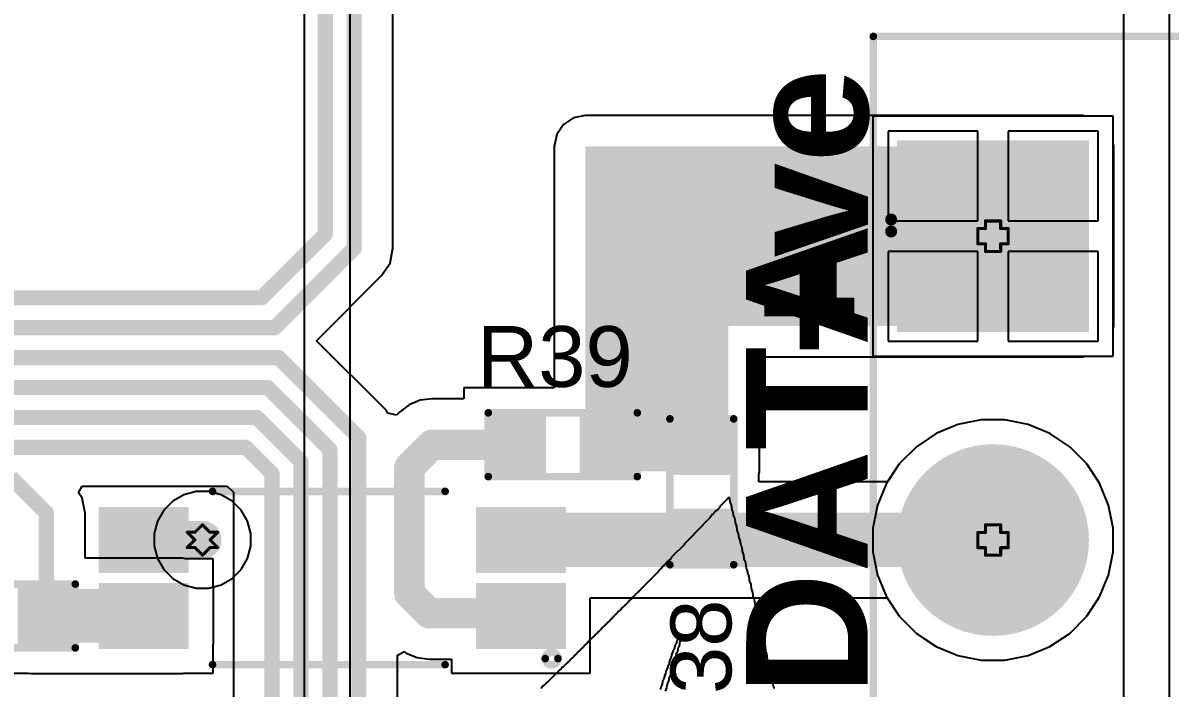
# Model space of a CAD drawing. Header units: inches. Extents: x -3 to 5437, y -3 to 5435.
# Drawn here: x 173.81 to 192.97, y 61.27 to 72.39 of the extents above; entities that cross this region are included whole.
import ezdxf

# ---------------------------------------------------------------- set-up
doc = ezdxf.new("R2010")
doc.units = ezdxf.units.IN
for name, color, linetype in [('Bottom Layer', 5, 'Continuous'), ('Bottom Overlay', 54, 'Continuous'), ('Bottom Solder', 6, 'Continuous'), ('Drill Drawing', 1, 'Continuous'), ('GND', 16, 'Continuous'), ('Multi-Layer', 9, 'Continuous'), ('Pad Holes', 156, 'Continuous'), ('PWR', 76, 'Continuous'), ('Top Layer', 1, 'Continuous'), ('Top Overlay', 2, 'Continuous'), ('Top Paste', 8, 'Continuous'), ('Top Solder', 216, 'Continuous'), ('Via Holes', 16, 'Continuous')]:
    doc.layers.add(name, color=color, linetype=linetype)
doc.styles.add('Arial', font='', dxfattribs={"height": 0.2})
doc.styles.add('Arial_Bold', font='', dxfattribs={"height": 0.2})
doc.styles.get('Arial').set_extended_font_data('Arial')
doc.styles.get('Arial_Bold').set_extended_font_data('Arial', bold=True)

# ---------------------------------------------------------------- blocks, each defined once
blk = doc.blocks.new('R___0603_234')
at = {"layer": 'Top Layer'}
for points in [[(-0.381, 0.4445), (-0.381, -0.4445), (-1.143, -0.4445), (-1.143, 0.4445)], [(1.143, 0.4445), (1.143, -0.4445), (0.381, -0.4445), (0.381, 0.4445)]]:
    blk.add_hatch(color=1, dxfattribs=at).paths.add_polyline_path(points)
at = {"layer": 'Top Paste'}
for points in [[(-0.381, 0.4445), (-0.381, -0.4445), (-1.143, -0.4445), (-1.143, 0.4445)], [(1.143, 0.4445), (1.143, -0.4445), (0.381, -0.4445), (0.381, 0.4445)]]:
    blk.add_hatch(color=8, dxfattribs=at).paths.add_polyline_path(points)
at = {"layer": 'Top Solder'}
for points in [[(-0.2794, 0.5461), (-0.2794, -0.5461), (-1.2446, -0.5461), (-1.2446, 0.5461)], [(1.2446, 0.5461), (1.2446, -0.5461), (0.2794, -0.5461), (0.2794, 0.5461)]]:
    blk.add_hatch(color=216, dxfattribs=at).paths.add_polyline_path(points)
at = {"layer": 'Top Overlay'}
for points in [[(-1.2192, 0.5334, 0.127, 0.127, 0), (-1.2192, -0.5334, 0.127, 0.127, 0)], [(-1.2192, 0.5334, 0.127, 0.127, 0), (1.2192, 0.5334, 0.127, 0.127, 0)], [(1.2192, 0.5334, 0.127, 0.127, 0), (1.2192, -0.5334, 0.127, 0.127, 0)], [(-1.2192, -0.5334, 0.127, 0.127, 0), (1.2192, -0.5334, 0.127, 0.127, 0)]]:
    blk.add_lwpolyline(points, format="xyseb", dxfattribs=at)
for points in [[(-1.25095, 0.5334, 0.0635, 0.0635, 1), (-1.18745, 0.5334, 0.0635, 0.0635, 1)], [(-1.25095, 0.5334, 0.0635, 0.0635, 1), (-1.18745, 0.5334, 0.0635, 0.0635, 1)], [(1.18745, 0.5334, 0.0635, 0.0635, 1), (1.25095, 0.5334, 0.0635, 0.0635, 1)], [(1.18745, 0.5334, 0.0635, 0.0635, 1), (1.25095, 0.5334, 0.0635, 0.0635, 1)], [(-1.25095, -0.5334, 0.0635, 0.0635, 1), (-1.18745, -0.5334, 0.0635, 0.0635, 1)], [(-1.25095, -0.5334, 0.0635, 0.0635, 1), (-1.18745, -0.5334, 0.0635, 0.0635, 1)], [(1.18745, -0.5334, 0.0635, 0.0635, 1), (1.25095, -0.5334, 0.0635, 0.0635, 1)], [(1.18745, -0.5334, 0.0635, 0.0635, 1), (1.25095, -0.5334, 0.0635, 0.0635, 1)]]:
    blk.add_lwpolyline(points, format="xyseb", close=True, dxfattribs=at)
blk = doc.blocks.new('PS2801C_1_F3_A_237')
at = {"layer": 'Top Layer'}
for points in [[(-3.8, 1.085), (-2.5, 1.085), (-2.5, 0.185), (-3.8, 0.185)], [(2.5, 1.085), (3.8, 1.085), (3.8, 0.185), (2.5, 0.185)], [(-3.8, -0.185), (-2.5, -0.185), (-2.5, -1.085), (-3.8, -1.085)], [(2.5, -0.185), (3.8, -0.185), (3.8, -1.085), (2.5, -1.085)]]:
    blk.add_hatch(color=1, dxfattribs=at).paths.add_polyline_path(points)
at = {"layer": 'Top Paste'}
for points in [[(-3.8, 1.085), (-2.5, 1.085), (-2.5, 0.185), (-3.8, 0.185)], [(2.5, 1.085), (3.8, 1.085), (3.8, 0.185), (2.5, 0.185)], [(-3.8, -0.185), (-2.5, -0.185), (-2.5, -1.085), (-3.8, -1.085)], [(2.5, -0.185), (3.8, -0.185), (3.8, -1.085), (2.5, -1.085)]]:
    blk.add_hatch(color=8, dxfattribs=at).paths.add_polyline_path(points)
at = {"layer": 'Top Solder'}
for points in [[(-3.902, 1.187), (-2.398, 1.187), (-2.398, 0.083), (-3.902, 0.083)], [(2.398, 1.187), (3.902, 1.187), (3.902, 0.083), (2.398, 0.083)], [(-3.902, -0.083), (-2.398, -0.083), (-2.398, -1.187), (-3.902, -1.187)], [(2.398, -0.083), (3.902, -0.083), (3.902, -1.187), (2.398, -1.187)]]:
    blk.add_hatch(color=216, dxfattribs=at).paths.add_polyline_path(points)
at = {"layer": 'Top Overlay'}
for points in [[(-3.556, 1.346, 0.127, 0.127, 1), (-3.77, 1.346, 0.127, 0.127, 1)], [(-3.802, 1.346, 0.0635, 0.0635, 1), (-3.738, 1.346, 0.0635, 0.0635, 1)], [(-3.588, 1.346, 0.0635, 0.0635, 1), (-3.525, 1.346, 0.0635, 0.0635, 1)], [(-1.917, 1.448, 0.0635, 0.0635, 1), (-1.853, 1.448, 0.0635, 0.0635, 1)], [(1.969, 1.448, 0.0635, 0.0635, 1), (2.033, 1.448, 0.0635, 0.0635, 1)], [(-1.917, -1.448, 0.0635, 0.0635, 1), (-1.853, -1.448, 0.0635, 0.0635, 1)], [(1.969, -1.448, 0.0635, 0.0635, 1), (2.033, -1.448, 0.0635, 0.0635, 1)]]:
    blk.add_lwpolyline(points, format="xyseb", close=True, dxfattribs=at)
for points in [[(2.001, 1.448, 0.127, 0.127, 0), (-1.885, 1.448, 0.127, 0.127, 0)], [(2.001, -1.448, 0.127, 0.127, 0), (-1.885, -1.448, 0.127, 0.127, 0)]]:
    blk.add_lwpolyline(points, format="xyseb", dxfattribs=at)
blk = doc.blocks.new('TBP01R1_508_03BE_334')
at = {"layer": 'Bottom Layer'}
blk.add_hatch(color=5, dxfattribs=at).paths.add_polyline_path([(-4.04, 1.5), (-1.04, 1.5), (-1.04, -1.5), (-4.04, -1.5)])
h = blk.add_hatch(color=5, dxfattribs=at)
edge = h.paths.add_edge_path()
edge.add_arc((2.54, 0), 1.5, 0, 360)
at = {"layer": 'Bottom Solder'}
blk.add_hatch(color=6, dxfattribs=at).paths.add_polyline_path([(-4.142, 1.602), (-0.938, 1.602), (-0.938, -1.602), (-4.142, -1.602)])
h = blk.add_hatch(color=6, dxfattribs=at)
edge = h.paths.add_edge_path()
edge.add_arc((2.54, 0), 1.602, 0, 360)
at = {"layer": 'GND'}
blk.add_hatch(color=16, dxfattribs=at).paths.add_polyline_path([(-4.04, 1.5), (-1.04, 1.5), (-1.04, -1.5), (-4.04, -1.5)])
h = blk.add_hatch(color=16, dxfattribs=at)
edge = h.paths.add_edge_path()
edge.add_arc((2.54, 0), 1.5, 0, 360)
at = {"layer": 'Multi-Layer'}
blk.add_hatch(color=9, dxfattribs=at).paths.add_polyline_path([(-4.04, 1.5), (-1.04, 1.5), (-1.04, -1.5), (-4.04, -1.5)])
h = blk.add_hatch(color=9, dxfattribs=at)
edge = h.paths.add_edge_path()
edge.add_arc((2.54, 0), 1.5, 0, 360)
at = {"layer": 'Pad Holes'}
h = blk.add_hatch(color=7, dxfattribs=at)
edge = h.paths.add_edge_path()
edge.add_arc((-2.54, 0), 0.85, 0, 360)
h = blk.add_hatch(color=7, dxfattribs=at)
edge = h.paths.add_edge_path()
edge.add_arc((2.54, 0), 0.85, 0, 360)
at = {"layer": 'PWR'}
blk.add_hatch(color=76, dxfattribs=at).paths.add_polyline_path([(-4.04, 1.5), (-1.04, 1.5), (-1.04, -1.5), (-4.04, -1.5)])
h = blk.add_hatch(color=76, dxfattribs=at)
edge = h.paths.add_edge_path()
edge.add_arc((2.54, 0), 1.5, 0, 360)
at = {"layer": 'Top Layer'}
blk.add_hatch(color=1, dxfattribs=at).paths.add_polyline_path([(-4.04, 1.5), (-1.04, 1.5), (-1.04, -1.5), (-4.04, -1.5)])
h = blk.add_hatch(color=1, dxfattribs=at)
edge = h.paths.add_edge_path()
edge.add_arc((2.54, 0), 1.5, 0, 360)
at = {"layer": 'Top Solder'}
blk.add_hatch(color=216, dxfattribs=at).paths.add_polyline_path([(-4.142, 1.602), (-0.938, 1.602), (-0.938, -1.602), (-4.142, -1.602)])
h = blk.add_hatch(color=216, dxfattribs=at)
edge = h.paths.add_edge_path()
edge.add_arc((2.54, 0), 1.602, 0, 360)
at = {"layer": 'Top Overlay'}
for points in [[(-5.88, -2, 0.127, 0.127, 0), (-5.88, 10, 0.127, 0.127, 0)], [(10.96, -2, 0.127, 0.127, 0), (-5.88, -2, 0.127, 0.127, 0)]]:
    blk.add_lwpolyline(points, format="xyseb", dxfattribs=at)
for points in [[(-2.618, -1.702, 0.2, 0.2, 1), (-2.818, -1.702, 0.2, 0.2, 1)], [(-2.868, -1.702, 0.1, 0.1, 1), (-2.768, -1.702, 0.1, 0.1, 1)], [(-2.668, -1.702, 0.1, 0.1, 1), (-2.568, -1.702, 0.1, 0.1, 1)], [(-5.912, -2, 0.0635, 0.0635, 1), (-5.848, -2, 0.0635, 0.0635, 1)], [(-5.912, -2, 0.0635, 0.0635, 1), (-5.848, -2, 0.0635, 0.0635, 1)]]:
    blk.add_lwpolyline(points, format="xyseb", close=True, dxfattribs=at)
blk = doc.blocks.new('RES_0603_437')
at = {"layer": 'Top Layer'}
for points in [[(-0.381, 0.4445), (-0.381, -0.4445), (-1.143, -0.4445), (-1.143, 0.4445)], [(1.143, 0.4445), (1.143, -0.4445), (0.381, -0.4445), (0.381, 0.4445)]]:
    blk.add_hatch(color=1, dxfattribs=at).paths.add_polyline_path(points)
at = {"layer": 'Top Paste'}
for points in [[(-0.381, 0.4445), (-0.381, -0.4445), (-1.143, -0.4445), (-1.143, 0.4445)], [(1.143, 0.4445), (1.143, -0.4445), (0.381, -0.4445), (0.381, 0.4445)]]:
    blk.add_hatch(color=8, dxfattribs=at).paths.add_polyline_path(points)
at = {"layer": 'Top Solder'}
for points in [[(-0.2794, 0.5461), (-0.2794, -0.5461), (-1.2446, -0.5461), (-1.2446, 0.5461)], [(1.2446, 0.5461), (1.2446, -0.5461), (0.2794, -0.5461), (0.2794, 0.5461)]]:
    blk.add_hatch(color=216, dxfattribs=at).paths.add_polyline_path(points)
at = {"layer": 'Top Overlay'}
for points in [[(-1.2446, 0.5334, 0.127, 0.127, 0), (1.2446, 0.5334, 0.127, 0.127, 0)], [(-1.2446, -0.5334, 0.127, 0.127, 0), (-1.2446, 0.5334, 0.127, 0.127, 0)], [(1.2446, -0.5334, 0.127, 0.127, 0), (1.2446, 0.5334, 0.127, 0.127, 0)], [(-1.2446, -0.5334, 0.127, 0.127, 0), (1.2446, -0.5334, 0.127, 0.127, 0)]]:
    blk.add_lwpolyline(points, format="xyseb", dxfattribs=at)
for points in [[(-1.27635, 0.5334, 0.0635, 0.0635, 1), (-1.21285, 0.5334, 0.0635, 0.0635, 1)], [(-1.27635, 0.5334, 0.0635, 0.0635, 1), (-1.21285, 0.5334, 0.0635, 0.0635, 1)], [(1.21285, 0.5334, 0.0635, 0.0635, 1), (1.27635, 0.5334, 0.0635, 0.0635, 1)], [(1.21285, 0.5334, 0.0635, 0.0635, 1), (1.27635, 0.5334, 0.0635, 0.0635, 1)], [(-1.27635, -0.5334, 0.0635, 0.0635, 1), (-1.21285, -0.5334, 0.0635, 0.0635, 1)], [(-1.27635, -0.5334, 0.0635, 0.0635, 1), (-1.21285, -0.5334, 0.0635, 0.0635, 1)], [(1.21285, -0.5334, 0.0635, 0.0635, 1), (1.27635, -0.5334, 0.0635, 0.0635, 1)], [(1.21285, -0.5334, 0.0635, 0.0635, 1), (1.27635, -0.5334, 0.0635, 0.0635, 1)]]:
    blk.add_lwpolyline(points, format="xyseb", close=True, dxfattribs=at)
blk = doc.blocks.new('RES_0603_444')
at = {"layer": 'Top Layer'}
for points in [[(-0.381, 0.4445), (-0.381, -0.4445), (-1.143, -0.4445), (-1.143, 0.4445)], [(1.143, 0.4445), (1.143, -0.4445), (0.381, -0.4445), (0.381, 0.4445)]]:
    blk.add_hatch(color=1, dxfattribs=at).paths.add_polyline_path(points)
at = {"layer": 'Top Paste'}
for points in [[(-0.381, 0.4445), (-0.381, -0.4445), (-1.143, -0.4445), (-1.143, 0.4445)], [(1.143, 0.4445), (1.143, -0.4445), (0.381, -0.4445), (0.381, 0.4445)]]:
    blk.add_hatch(color=8, dxfattribs=at).paths.add_polyline_path(points)
at = {"layer": 'Top Solder'}
for points in [[(-0.2794, 0.5461), (-0.2794, -0.5461), (-1.2446, -0.5461), (-1.2446, 0.5461)], [(1.2446, 0.5461), (1.2446, -0.5461), (0.2794, -0.5461), (0.2794, 0.5461)]]:
    blk.add_hatch(color=216, dxfattribs=at).paths.add_polyline_path(points)
at = {"layer": 'Top Overlay'}
for points in [[(1.2446, 0.5334, 0.127, 0.127, 0), (-1.2446, 0.5334, 0.127, 0.127, 0)], [(-1.2446, 0.5334, 0.127, 0.127, 0), (-1.2446, -0.5334, 0.127, 0.127, 0)], [(1.2446, 0.5334, 0.127, 0.127, 0), (1.2446, -0.5334, 0.127, 0.127, 0)], [(1.2446, -0.5334, 0.127, 0.127, 0), (-1.2446, -0.5334, 0.127, 0.127, 0)]]:
    blk.add_lwpolyline(points, format="xyseb", dxfattribs=at)
for points in [[(-1.27635, 0.5334, 0.0635, 0.0635, 1), (-1.21285, 0.5334, 0.0635, 0.0635, 1)], [(-1.27635, 0.5334, 0.0635, 0.0635, 1), (-1.21285, 0.5334, 0.0635, 0.0635, 1)], [(1.21285, 0.5334, 0.0635, 0.0635, 1), (1.27635, 0.5334, 0.0635, 0.0635, 1)], [(1.21285, 0.5334, 0.0635, 0.0635, 1), (1.27635, 0.5334, 0.0635, 0.0635, 1)], [(-1.27635, -0.5334, 0.0635, 0.0635, 1), (-1.21285, -0.5334, 0.0635, 0.0635, 1)], [(-1.27635, -0.5334, 0.0635, 0.0635, 1), (-1.21285, -0.5334, 0.0635, 0.0635, 1)], [(1.21285, -0.5334, 0.0635, 0.0635, 1), (1.27635, -0.5334, 0.0635, 0.0635, 1)], [(1.21285, -0.5334, 0.0635, 0.0635, 1), (1.27635, -0.5334, 0.0635, 0.0635, 1)]]:
    blk.add_lwpolyline(points, format="xyseb", close=True, dxfattribs=at)

msp = doc.modelspace()

# ---------------------------------------------------------------- hatches: boundary and pattern name
at = {"layer": 'Bottom Layer'}
h = msp.add_hatch(color=5, dxfattribs=at)
edge = h.paths.add_edge_path()
edge.add_arc((176.811, 63.75), 0.3, 0, 360)
at = {"layer": 'Bottom Solder'}
h = msp.add_hatch(color=6, dxfattribs=at)
edge = h.paths.add_edge_path()
edge.add_arc((176.811, 63.75), 0.15, 0, 360)
at = {"layer": 'GND'}
h = msp.add_hatch(color=16, dxfattribs=at)
edge = h.paths.add_edge_path()
edge.add_arc((176.811, 63.75), 0.3, 0, 360)
at = {"layer": 'PWR'}
h = msp.add_hatch(color=76, dxfattribs=at)
edge = h.paths.add_edge_path()
edge.add_arc((176.811, 63.75), 0.3, 0, 360)
at = {"layer": 'Top Layer'}
for points in [[(183.206, 64.894), (185.596, 64.894), (185.596, 70.327), (183.206, 70.327)], [(183.206, 67.327), (191.517, 67.327), (191.517, 70.327), (183.206, 70.327)], [(181.505, 63.298), (190.017, 63.298), (190.017, 64.204), (181.505, 64.204)], [(173.95, 62.033), (176.48, 62.033), (176.48, 62.928), (173.95, 62.928)]]:
    msp.add_hatch(color=1, dxfattribs=at).paths.add_polyline_path(points)
h = msp.add_hatch(color=1, dxfattribs=at)
edge = h.paths.add_edge_path()
edge.add_arc((176.811, 63.75), 0.3, 0, 360)
at = {"layer": 'Top Solder'}
h = msp.add_hatch(color=216, dxfattribs=at)
edge = h.paths.add_edge_path()
edge.add_arc((176.811, 63.75), 0.15, 0, 360)
at = {"layer": 'Via Holes'}
h = msp.add_hatch(color=7, dxfattribs=at)
edge = h.paths.add_edge_path()
edge.add_arc((176.811, 63.75), 0.15, 0, 360)

# ---------------------------------------------------------------- linework, layer by layer
at = {"layer": 'Bottom Layer'}
for p, q in [((192.964, 22.022), (192.964, 82.956)), ((192.195, 82.54), (192.195, 22.34)), ((192.025, 70.835), (188.009, 70.835)), ((188.009, 70.835), (188.009, 66.819)), ((192.025, 66.819), (192.025, 70.835)), ((188.009, 66.819), (192.025, 66.819)), ((189.819, 65.755), (189.431, 65.678)), ((190.215, 65.755), (189.819, 65.755)), ((190.603, 65.678), (190.215, 65.755)), ((189.431, 65.678), (189.066, 65.527)), ((190.968, 65.527), (190.603, 65.678)), ((189.066, 65.527), (188.737, 65.307)), ((191.297, 65.307), (190.968, 65.527)), ((188.737, 65.307), (188.457, 65.027)), ((191.577, 65.027), (191.297, 65.307)), ((188.457, 65.027), (188.237, 64.698)), ((191.796, 64.698), (191.577, 65.027)), ((188.237, 64.698), (188.086, 64.333)), ((191.948, 64.333), (191.796, 64.698)), ((188.086, 64.333), (188.009, 63.945)), ((192.025, 63.945), (191.948, 64.333)), ((188.009, 63.945), (188.009, 63.549)), ((192.025, 63.549), (192.025, 63.945)), ((188.009, 63.549), (188.086, 63.161)), ((191.948, 63.161), (192.025, 63.549)), ((188.086, 63.161), (188.237, 62.796)), ((191.796, 62.796), (191.948, 63.161)), ((188.237, 62.796), (188.457, 62.467)), ((191.577, 62.467), (191.796, 62.796)), ((188.457, 62.467), (188.737, 62.187)), ((191.297, 62.187), (191.577, 62.467)), ((188.737, 62.187), (189.066, 61.968)), ((190.968, 61.968), (191.297, 62.187)), ((189.066, 61.968), (189.431, 61.816)), ((190.603, 61.816), (190.968, 61.968)), ((189.431, 61.816), (189.819, 61.739)), ((189.819, 61.739), (190.215, 61.739)), ((190.215, 61.739), (190.603, 61.816))]:
    msp.add_line(p, q, dxfattribs=at)
at = {"layer": 'Bottom Overlay'}
for p, q in [((185.578, 64.429), (185.455, 64.306)), ((185.584, 64.442), (185.578, 64.429)), ((185.6, 64.457), (185.584, 64.442)), ((185.615, 64.454), (185.6, 64.457)), ((185.621, 64.442), (185.615, 64.454)), ((185.628, 64.38), (185.621, 64.442)), ((185.383, 64.228), (185.337, 64.182)), ((185.396, 64.235), (185.383, 64.228)), ((185.402, 64.247), (185.396, 64.235)), ((185.424, 64.262), (185.402, 64.247)), ((185.43, 64.275), (185.424, 64.262)), ((185.448, 64.293), (185.43, 64.275)), ((185.455, 64.306), (185.448, 64.293)), ((185.646, 64.337), (185.628, 64.38)), ((185.652, 64.299), (185.646, 64.337)), ((185.658, 64.256), (185.652, 64.299)), ((185.665, 64.232), (185.658, 64.256)), ((185.677, 64.219), (185.665, 64.232)), ((185.683, 64.164), (185.677, 64.219)), ((185.17, 64.003), (185.164, 63.991)), ((185.294, 64.126), (185.17, 64.003)), ((185.312, 64.157), (185.294, 64.126)), ((185.322, 64.167), (185.312, 64.157)), ((185.334, 64.173), (185.322, 64.167)), ((185.337, 64.182), (185.334, 64.173)), ((185.696, 64.12), (185.683, 64.164)), ((185.708, 64.108), (185.696, 64.12)), ((185.714, 64.04), (185.708, 64.108)), ((185.72, 64.015), (185.714, 64.04)), ((185.739, 63.984), (185.72, 64.015)), ((185.01, 63.83), (184.861, 63.682)), ((185.016, 63.842), (185.01, 63.83)), ((185.096, 63.923), (185.016, 63.842)), ((185.099, 63.926), (185.096, 63.923)), ((185.164, 63.991), (185.099, 63.926)), ((185.745, 63.91), (185.739, 63.984)), ((185.767, 63.858), (185.745, 63.91)), ((185.776, 63.787), (185.767, 63.858)), ((184.855, 63.669), (184.657, 63.472)), ((184.861, 63.682), (184.855, 63.669)), ((185.794, 63.743), (185.776, 63.787)), ((185.801, 63.706), (185.794, 63.743)), ((185.807, 63.663), (185.801, 63.706)), ((185.813, 63.638), (185.807, 63.663)), ((185.825, 63.626), (185.813, 63.638)), ((185.831, 63.558), (185.825, 63.626)), ((184.627, 63.428), (184.605, 63.413)), ((184.633, 63.441), (184.627, 63.428)), ((184.651, 63.459), (184.633, 63.441)), ((184.657, 63.472), (184.651, 63.459)), ((185.856, 63.502), (185.831, 63.558)), ((185.862, 63.428), (185.856, 63.502)), ((185.887, 63.373), (185.862, 63.428)), ((184.454, 63.255), (184.423, 63.224)), ((184.46, 63.268), (184.454, 63.255)), ((184.478, 63.28), (184.46, 63.268)), ((184.484, 63.292), (184.478, 63.28)), ((184.494, 63.302), (184.484, 63.292)), ((184.506, 63.308), (184.494, 63.302)), ((184.518, 63.326), (184.506, 63.308)), ((184.54, 63.342), (184.518, 63.326)), ((184.546, 63.354), (184.54, 63.342)), ((184.555, 63.363), (184.546, 63.354)), ((184.568, 63.37), (184.555, 63.363)), ((184.58, 63.388), (184.568, 63.37)), ((184.593, 63.394), (184.58, 63.388)), ((184.605, 63.413), (184.593, 63.394)), ((185.893, 63.317), (185.887, 63.373)), ((185.899, 63.274), (185.893, 63.317)), ((185.912, 63.261), (185.899, 63.274)), ((185.918, 63.224), (185.912, 63.261)), ((184.416, 63.212), (184.126, 62.922)), ((184.423, 63.224), (184.416, 63.212)), ((185.924, 63.181), (185.918, 63.224)), ((185.943, 63.138), (185.924, 63.181)), ((185.949, 63.076), (185.943, 63.138)), ((185.955, 63.051), (185.949, 63.076)), ((185.974, 63.008), (185.955, 63.051)), ((184.064, 62.86), (184.058, 62.847)), ((184.074, 62.863), (184.064, 62.86)), ((184.089, 62.878), (184.074, 62.863)), ((184.095, 62.891), (184.089, 62.878)), ((184.104, 62.894), (184.095, 62.891)), ((184.12, 62.909), (184.104, 62.894)), ((184.126, 62.922), (184.12, 62.909)), ((185.98, 62.934), (185.974, 63.008)), ((186.004, 62.878), (185.98, 62.934)), ((186.011, 62.81), (186.004, 62.878)), ((183.87, 62.659), (183.86, 62.656)), ((183.91, 62.699), (183.87, 62.659)), ((183.916, 62.711), (183.91, 62.699)), ((183.925, 62.715), (183.916, 62.711)), ((183.941, 62.73), (183.925, 62.715)), ((183.947, 62.742), (183.941, 62.73)), ((183.956, 62.745), (183.947, 62.742)), ((183.972, 62.761), (183.956, 62.745)), ((183.978, 62.773), (183.972, 62.761)), ((183.987, 62.776), (183.978, 62.773)), ((184.002, 62.792), (183.987, 62.776)), ((184.009, 62.804), (184.002, 62.792)), ((184.018, 62.807), (184.009, 62.804)), ((184.058, 62.847), (184.018, 62.807)), ((186.023, 62.767), (186.011, 62.81)), ((186.035, 62.755), (186.023, 62.767)), ((186.042, 62.674), (186.035, 62.755)), ((186.048, 62.65), (186.042, 62.674)), ((183.681, 62.477), (183.675, 62.464)), ((183.69, 62.48), (183.681, 62.477)), ((183.706, 62.495), (183.69, 62.48)), ((183.712, 62.508), (183.706, 62.495)), ((183.721, 62.511), (183.712, 62.508)), ((183.761, 62.551), (183.721, 62.511)), ((183.768, 62.563), (183.761, 62.551)), ((183.777, 62.566), (183.768, 62.563)), ((183.792, 62.582), (183.777, 62.566)), ((183.799, 62.594), (183.792, 62.582)), ((183.808, 62.597), (183.799, 62.594)), ((183.823, 62.613), (183.808, 62.597)), ((183.829, 62.625), (183.823, 62.613)), ((183.839, 62.628), (183.829, 62.625)), ((183.854, 62.644), (183.839, 62.628)), ((183.86, 62.656), (183.854, 62.644)), ((186.06, 62.637), (186.048, 62.65)), ((186.066, 62.625), (186.06, 62.637)), ((186.072, 62.545), (186.066, 62.625)), ((186.088, 62.505), (186.072, 62.545)), ((186.097, 62.471), (186.088, 62.505)), ((186.103, 62.409), (186.097, 62.471)), ((183.496, 62.285), (183.48, 62.27)), ((183.502, 62.298), (183.496, 62.285)), ((183.511, 62.301), (183.502, 62.298)), ((183.527, 62.316), (183.511, 62.301)), ((183.533, 62.328), (183.527, 62.316)), ((183.542, 62.331), (183.533, 62.328)), ((183.558, 62.347), (183.542, 62.331)), ((183.564, 62.359), (183.558, 62.347)), ((183.573, 62.362), (183.564, 62.359)), ((183.613, 62.403), (183.573, 62.362)), ((183.619, 62.415), (183.613, 62.403)), ((183.629, 62.418), (183.619, 62.415)), ((183.644, 62.433), (183.629, 62.418)), ((183.65, 62.446), (183.644, 62.433)), ((183.66, 62.449), (183.65, 62.446)), ((183.675, 62.464), (183.66, 62.449)), ((186.11, 62.384), (186.103, 62.409)), ((186.122, 62.372), (186.11, 62.384)), ((186.128, 62.304), (186.122, 62.372)), ((186.134, 62.279), (186.128, 62.304)), ((186.153, 62.236), (186.134, 62.279)), ((183.317, 62.106), (183.276, 62.066)), ((183.323, 62.118), (183.317, 62.106)), ((183.332, 62.121), (183.323, 62.118)), ((183.347, 62.137), (183.332, 62.121)), ((183.354, 62.149), (183.347, 62.137)), ((183.363, 62.152), (183.354, 62.149)), ((183.378, 62.168), (183.363, 62.152)), ((183.385, 62.18), (183.378, 62.168)), ((183.394, 62.183), (183.385, 62.18)), ((183.409, 62.199), (183.394, 62.183)), ((183.415, 62.211), (183.409, 62.199)), ((183.425, 62.214), (183.415, 62.211)), ((183.465, 62.254), (183.425, 62.214)), ((183.471, 62.267), (183.465, 62.254)), ((183.48, 62.27), (183.471, 62.267)), ((184.738, 62.075), (184.756, 62.087)), ((184.756, 62.087), (184.762, 62.112)), ((184.762, 62.112), (184.772, 62.146)), ((184.772, 62.146), (184.79, 62.152)), ((184.79, 62.152), (184.806, 62.137)), ((184.806, 62.137), (184.812, 62.094)), ((184.812, 62.094), (184.806, 62.075)), ((186.159, 62.168), (186.153, 62.236)), ((186.165, 62.143), (186.159, 62.168)), ((186.184, 62.1), (186.165, 62.143)), ((186.19, 62.026), (186.184, 62.1)), ((183.113, 61.902), (183.097, 61.887)), ((183.119, 61.914), (183.113, 61.902)), ((183.128, 61.917), (183.119, 61.914)), ((183.168, 61.958), (183.128, 61.917)), ((183.174, 61.97), (183.168, 61.958)), ((183.184, 61.973), (183.174, 61.97)), ((183.199, 61.989), (183.184, 61.973)), ((183.205, 62.001), (183.199, 61.989)), ((183.215, 62.004), (183.205, 62.001)), ((183.23, 62.019), (183.215, 62.004)), ((183.236, 62.032), (183.23, 62.019)), ((183.246, 62.035), (183.236, 62.032)), ((183.261, 62.05), (183.246, 62.035)), ((183.267, 62.063), (183.261, 62.05)), ((183.276, 62.066), (183.267, 62.063)), ((184.676, 61.884), (184.682, 61.914)), ((184.682, 61.914), (184.695, 61.927)), ((184.695, 61.927), (184.713, 62.001)), ((184.713, 62.001), (184.732, 62.019)), ((184.732, 62.019), (184.738, 62.075)), ((184.75, 61.927), (184.744, 61.877)), ((184.756, 61.951), (184.75, 61.927)), ((184.775, 61.97), (184.756, 61.951)), ((184.781, 62.026), (184.775, 61.97)), ((184.787, 62.05), (184.781, 62.026)), ((184.8, 62.063), (184.787, 62.05)), ((184.806, 62.075), (184.8, 62.063)), ((186.208, 61.982), (186.19, 62.026)), ((186.215, 61.97), (186.208, 61.982)), ((186.221, 61.89), (186.215, 61.97)), ((182.909, 61.704), (182.903, 61.692)), ((182.918, 61.707), (182.909, 61.704)), ((182.934, 61.723), (182.918, 61.707)), ((182.94, 61.735), (182.934, 61.723)), ((182.949, 61.738), (182.94, 61.735)), ((182.964, 61.754), (182.949, 61.738)), ((182.971, 61.766), (182.964, 61.754)), ((182.98, 61.769), (182.971, 61.766)), ((183.02, 61.809), (182.98, 61.769)), ((183.026, 61.822), (183.02, 61.809)), ((183.035, 61.825), (183.026, 61.822)), ((183.051, 61.84), (183.035, 61.825)), ((183.057, 61.853), (183.051, 61.84)), ((183.066, 61.856), (183.057, 61.853)), ((183.082, 61.871), (183.066, 61.856)), ((183.088, 61.884), (183.082, 61.871)), ((183.097, 61.887), (183.088, 61.884)), ((184.614, 61.686), (184.62, 61.735)), ((184.62, 61.735), (184.645, 61.791)), ((184.645, 61.791), (184.651, 61.828)), ((184.651, 61.828), (184.676, 61.884)), ((184.688, 61.717), (184.682, 61.686)), ((184.701, 61.766), (184.688, 61.717)), ((184.713, 61.778), (184.701, 61.766)), ((184.719, 61.822), (184.713, 61.778)), ((184.732, 61.865), (184.719, 61.822)), ((184.744, 61.877), (184.732, 61.865)), ((186.239, 61.846), (186.221, 61.89)), ((186.245, 61.809), (186.239, 61.846)), ((186.252, 61.748), (186.245, 61.809)), ((186.27, 61.704), (186.252, 61.748)), ((186.276, 61.636), (186.27, 61.704)), ((182.782, 61.578), (182.56, 61.355)), ((182.804, 61.593), (182.782, 61.578)), ((182.819, 61.615), (182.804, 61.593)), ((182.832, 61.621), (182.819, 61.615)), ((182.872, 61.661), (182.832, 61.621)), ((182.878, 61.673), (182.872, 61.661)), ((182.887, 61.677), (182.878, 61.673)), ((182.903, 61.692), (182.887, 61.677)), ((184.534, 61.482), (184.552, 61.513)), ((184.552, 61.513), (184.559, 61.556)), ((184.559, 61.556), (184.583, 61.612)), ((184.583, 61.612), (184.589, 61.649)), ((184.589, 61.649), (184.614, 61.686)), ((184.633, 61.537), (184.627, 61.494)), ((184.651, 61.581), (184.633, 61.537)), ((184.657, 61.63), (184.651, 61.581)), ((184.682, 61.686), (184.657, 61.63)), ((186.283, 61.612), (186.276, 61.636)), ((186.301, 61.568), (186.283, 61.612)), ((186.307, 61.507), (186.301, 61.568)), ((182.516, 61.318), (182.504, 61.312)), ((182.547, 61.349), (182.516, 61.318)), ((182.56, 61.355), (182.547, 61.349)), ((184.484, 61.309), (184.497, 61.34)), ((184.497, 61.34), (184.503, 61.389)), ((184.503, 61.389), (184.528, 61.445)), ((184.528, 61.445), (184.534, 61.482)), ((184.571, 61.34), (184.565, 61.278)), ((184.583, 61.371), (184.571, 61.34)), ((184.593, 61.38), (184.583, 61.371)), ((184.602, 61.439), (184.593, 61.38)), ((184.627, 61.494), (184.602, 61.439)), ((186.313, 61.463), (186.307, 61.507)), ((186.329, 61.436), (186.313, 61.463)), ((186.338, 61.358), (186.329, 61.436)), ((186.344, 61.315), (186.338, 61.358)), ((182.47, 61.278), (182.464, 61.266)), ((182.479, 61.287), (182.47, 61.278)), ((182.492, 61.293), (182.479, 61.287)), ((182.504, 61.312), (182.492, 61.293)), ((184.466, 61.247), (184.472, 61.297)), ((184.472, 61.297), (184.484, 61.309)), ((184.565, 61.278), (184.54, 61.222)), ((186.357, 61.303), (186.344, 61.315)), ((186.363, 61.266), (186.357, 61.303))]:
    msp.add_line(p, q, dxfattribs=at)
at = {"layer": 'Drill Drawing'}
for points in [[(189.89, 68.954, 0.0508, 0.0508, 0), (189.89, 69.081, 0.0508, 0.0508, 0)], [(189.89, 69.081, 0.0508, 0.0508, 0), (190.144, 69.081, 0.0508, 0.0508, 0)], [(190.144, 68.954, 0.0508, 0.0508, 0), (190.144, 69.081, 0.0508, 0.0508, 0)], [(189.763, 68.7, 0.0508, 0.0508, 0), (189.763, 68.954, 0.0508, 0.0508, 0)], [(189.763, 68.954, 0.0508, 0.0508, 0), (189.89, 68.954, 0.0508, 0.0508, 0)], [(190.144, 68.954, 0.0508, 0.0508, 0), (190.271, 68.954, 0.0508, 0.0508, 0)], [(190.271, 68.7, 0.0508, 0.0508, 0), (190.271, 68.954, 0.0508, 0.0508, 0)], [(189.763, 68.7, 0.0508, 0.0508, 0), (189.89, 68.7, 0.0508, 0.0508, 0)], [(189.89, 68.573, 0.0508, 0.0508, 0), (189.89, 68.7, 0.0508, 0.0508, 0)], [(189.89, 68.573, 0.0508, 0.0508, 0), (190.144, 68.573, 0.0508, 0.0508, 0)], [(190.144, 68.7, 0.0508, 0.0508, 0), (190.271, 68.7, 0.0508, 0.0508, 0)], [(190.144, 68.573, 0.0508, 0.0508, 0), (190.144, 68.7, 0.0508, 0.0508, 0)], [(176.684, 63.877, 0.0508, 0.0508, 0), (176.811, 64.004, 0.0508, 0.0508, 0)], [(176.811, 64.004, 0.0508, 0.0508, 0), (176.938, 63.877, 0.0508, 0.0508, 0)], [(189.89, 63.874, 0.0508, 0.0508, 0), (189.89, 64.001, 0.0508, 0.0508, 0)], [(189.89, 64.001, 0.0508, 0.0508, 0), (190.144, 64.001, 0.0508, 0.0508, 0)], [(190.144, 63.874, 0.0508, 0.0508, 0), (190.144, 64.001, 0.0508, 0.0508, 0)], [(176.557, 63.877, 0.0508, 0.0508, 0), (176.684, 63.75, 0.0508, 0.0508, 0)], [(176.557, 63.877, 0.0508, 0.0508, 0), (176.684, 63.877, 0.0508, 0.0508, 0)], [(176.938, 63.877, 0.0508, 0.0508, 0), (177.065, 63.877, 0.0508, 0.0508, 0)], [(176.938, 63.75, 0.0508, 0.0508, 0), (177.065, 63.877, 0.0508, 0.0508, 0)], [(189.763, 63.62, 0.0508, 0.0508, 0), (189.763, 63.874, 0.0508, 0.0508, 0)], [(189.763, 63.874, 0.0508, 0.0508, 0), (189.89, 63.874, 0.0508, 0.0508, 0)], [(190.144, 63.874, 0.0508, 0.0508, 0), (190.271, 63.874, 0.0508, 0.0508, 0)], [(190.271, 63.62, 0.0508, 0.0508, 0), (190.271, 63.874, 0.0508, 0.0508, 0)], [(176.557, 63.623, 0.0508, 0.0508, 0), (176.684, 63.75, 0.0508, 0.0508, 0)], [(176.557, 63.623, 0.0508, 0.0508, 0), (176.684, 63.623, 0.0508, 0.0508, 0)], [(176.684, 63.623, 0.0508, 0.0508, 0), (176.811, 63.496, 0.0508, 0.0508, 0)], [(176.811, 63.496, 0.0508, 0.0508, 0), (176.938, 63.623, 0.0508, 0.0508, 0)], [(176.938, 63.75, 0.0508, 0.0508, 0), (177.065, 63.623, 0.0508, 0.0508, 0)], [(176.938, 63.623, 0.0508, 0.0508, 0), (177.065, 63.623, 0.0508, 0.0508, 0)], [(189.763, 63.62, 0.0508, 0.0508, 0), (189.89, 63.62, 0.0508, 0.0508, 0)], [(189.89, 63.493, 0.0508, 0.0508, 0), (189.89, 63.62, 0.0508, 0.0508, 0)], [(190.144, 63.62, 0.0508, 0.0508, 0), (190.271, 63.62, 0.0508, 0.0508, 0)], [(190.144, 63.493, 0.0508, 0.0508, 0), (190.144, 63.62, 0.0508, 0.0508, 0)], [(189.89, 63.493, 0.0508, 0.0508, 0), (190.144, 63.493, 0.0508, 0.0508, 0)]]:
    msp.add_lwpolyline(points, format="xyseb", dxfattribs=at)
for points in [[(189.877, 69.081, 0.0254, 0.0254, 1), (189.903, 69.081, 0.0254, 0.0254, 1)], [(189.877, 69.081, 0.0254, 0.0254, 1), (189.903, 69.081, 0.0254, 0.0254, 1)], [(190.131, 69.081, 0.0254, 0.0254, 1), (190.157, 69.081, 0.0254, 0.0254, 1)], [(190.131, 69.081, 0.0254, 0.0254, 1), (190.157, 69.081, 0.0254, 0.0254, 1)], [(189.75, 68.954, 0.0254, 0.0254, 1), (189.776, 68.954, 0.0254, 0.0254, 1)], [(189.75, 68.954, 0.0254, 0.0254, 1), (189.776, 68.954, 0.0254, 0.0254, 1)], [(189.877, 68.954, 0.0254, 0.0254, 1), (189.903, 68.954, 0.0254, 0.0254, 1)], [(189.877, 68.954, 0.0254, 0.0254, 1), (189.903, 68.954, 0.0254, 0.0254, 1)], [(190.131, 68.954, 0.0254, 0.0254, 1), (190.157, 68.954, 0.0254, 0.0254, 1)], [(190.131, 68.954, 0.0254, 0.0254, 1), (190.157, 68.954, 0.0254, 0.0254, 1)], [(190.258, 68.954, 0.0254, 0.0254, 1), (190.284, 68.954, 0.0254, 0.0254, 1)], [(190.258, 68.954, 0.0254, 0.0254, 1), (190.284, 68.954, 0.0254, 0.0254, 1)], [(189.75, 68.7, 0.0254, 0.0254, 1), (189.776, 68.7, 0.0254, 0.0254, 1)], [(189.75, 68.7, 0.0254, 0.0254, 1), (189.776, 68.7, 0.0254, 0.0254, 1)], [(189.877, 68.7, 0.0254, 0.0254, 1), (189.903, 68.7, 0.0254, 0.0254, 1)], [(189.877, 68.7, 0.0254, 0.0254, 1), (189.903, 68.7, 0.0254, 0.0254, 1)], [(189.877, 68.573, 0.0254, 0.0254, 1), (189.903, 68.573, 0.0254, 0.0254, 1)], [(189.877, 68.573, 0.0254, 0.0254, 1), (189.903, 68.573, 0.0254, 0.0254, 1)], [(190.131, 68.7, 0.0254, 0.0254, 1), (190.157, 68.7, 0.0254, 0.0254, 1)], [(190.131, 68.7, 0.0254, 0.0254, 1), (190.157, 68.7, 0.0254, 0.0254, 1)], [(190.131, 68.573, 0.0254, 0.0254, 1), (190.157, 68.573, 0.0254, 0.0254, 1)], [(190.131, 68.573, 0.0254, 0.0254, 1), (190.157, 68.573, 0.0254, 0.0254, 1)], [(190.258, 68.7, 0.0254, 0.0254, 1), (190.284, 68.7, 0.0254, 0.0254, 1)], [(190.258, 68.7, 0.0254, 0.0254, 1), (190.284, 68.7, 0.0254, 0.0254, 1)], [(176.798, 64.004, 0.0254, 0.0254, 1), (176.824, 64.004, 0.0254, 0.0254, 1)], [(176.798, 64.004, 0.0254, 0.0254, 1), (176.824, 64.004, 0.0254, 0.0254, 1)], [(189.877, 64.001, 0.0254, 0.0254, 1), (189.903, 64.001, 0.0254, 0.0254, 1)], [(189.877, 64.001, 0.0254, 0.0254, 1), (189.903, 64.001, 0.0254, 0.0254, 1)], [(190.131, 64.001, 0.0254, 0.0254, 1), (190.157, 64.001, 0.0254, 0.0254, 1)], [(190.131, 64.001, 0.0254, 0.0254, 1), (190.157, 64.001, 0.0254, 0.0254, 1)], [(176.544, 63.877, 0.0254, 0.0254, 1), (176.57, 63.877, 0.0254, 0.0254, 1)], [(176.544, 63.877, 0.0254, 0.0254, 1), (176.57, 63.877, 0.0254, 0.0254, 1)], [(176.671, 63.877, 0.0254, 0.0254, 1), (176.697, 63.877, 0.0254, 0.0254, 1)], [(176.671, 63.877, 0.0254, 0.0254, 1), (176.697, 63.877, 0.0254, 0.0254, 1)], [(176.925, 63.877, 0.0254, 0.0254, 1), (176.951, 63.877, 0.0254, 0.0254, 1)], [(176.925, 63.877, 0.0254, 0.0254, 1), (176.951, 63.877, 0.0254, 0.0254, 1)], [(177.052, 63.877, 0.0254, 0.0254, 1), (177.078, 63.877, 0.0254, 0.0254, 1)], [(177.052, 63.877, 0.0254, 0.0254, 1), (177.078, 63.877, 0.0254, 0.0254, 1)], [(189.75, 63.874, 0.0254, 0.0254, 1), (189.776, 63.874, 0.0254, 0.0254, 1)], [(189.75, 63.874, 0.0254, 0.0254, 1), (189.776, 63.874, 0.0254, 0.0254, 1)], [(189.877, 63.874, 0.0254, 0.0254, 1), (189.903, 63.874, 0.0254, 0.0254, 1)], [(189.877, 63.874, 0.0254, 0.0254, 1), (189.903, 63.874, 0.0254, 0.0254, 1)], [(190.131, 63.874, 0.0254, 0.0254, 1), (190.157, 63.874, 0.0254, 0.0254, 1)], [(190.131, 63.874, 0.0254, 0.0254, 1), (190.157, 63.874, 0.0254, 0.0254, 1)], [(190.258, 63.874, 0.0254, 0.0254, 1), (190.284, 63.874, 0.0254, 0.0254, 1)], [(190.258, 63.874, 0.0254, 0.0254, 1), (190.284, 63.874, 0.0254, 0.0254, 1)], [(176.544, 63.623, 0.0254, 0.0254, 1), (176.57, 63.623, 0.0254, 0.0254, 1)], [(176.544, 63.623, 0.0254, 0.0254, 1), (176.57, 63.623, 0.0254, 0.0254, 1)], [(176.671, 63.75, 0.0254, 0.0254, 1), (176.697, 63.75, 0.0254, 0.0254, 1)], [(176.671, 63.75, 0.0254, 0.0254, 1), (176.697, 63.75, 0.0254, 0.0254, 1)], [(176.671, 63.623, 0.0254, 0.0254, 1), (176.697, 63.623, 0.0254, 0.0254, 1)], [(176.671, 63.623, 0.0254, 0.0254, 1), (176.697, 63.623, 0.0254, 0.0254, 1)], [(176.925, 63.75, 0.0254, 0.0254, 1), (176.951, 63.75, 0.0254, 0.0254, 1)], [(176.925, 63.75, 0.0254, 0.0254, 1), (176.951, 63.75, 0.0254, 0.0254, 1)], [(176.925, 63.623, 0.0254, 0.0254, 1), (176.951, 63.623, 0.0254, 0.0254, 1)], [(176.925, 63.623, 0.0254, 0.0254, 1), (176.951, 63.623, 0.0254, 0.0254, 1)], [(177.052, 63.623, 0.0254, 0.0254, 1), (177.078, 63.623, 0.0254, 0.0254, 1)], [(177.052, 63.623, 0.0254, 0.0254, 1), (177.078, 63.623, 0.0254, 0.0254, 1)], [(189.75, 63.62, 0.0254, 0.0254, 1), (189.776, 63.62, 0.0254, 0.0254, 1)], [(189.75, 63.62, 0.0254, 0.0254, 1), (189.776, 63.62, 0.0254, 0.0254, 1)], [(189.877, 63.62, 0.0254, 0.0254, 1), (189.903, 63.62, 0.0254, 0.0254, 1)], [(189.877, 63.62, 0.0254, 0.0254, 1), (189.903, 63.62, 0.0254, 0.0254, 1)], [(190.131, 63.62, 0.0254, 0.0254, 1), (190.157, 63.62, 0.0254, 0.0254, 1)], [(190.131, 63.62, 0.0254, 0.0254, 1), (190.157, 63.62, 0.0254, 0.0254, 1)], [(190.258, 63.62, 0.0254, 0.0254, 1), (190.284, 63.62, 0.0254, 0.0254, 1)], [(190.258, 63.62, 0.0254, 0.0254, 1), (190.284, 63.62, 0.0254, 0.0254, 1)], [(176.798, 63.496, 0.0254, 0.0254, 1), (176.824, 63.496, 0.0254, 0.0254, 1)], [(176.798, 63.496, 0.0254, 0.0254, 1), (176.824, 63.496, 0.0254, 0.0254, 1)], [(189.877, 63.493, 0.0254, 0.0254, 1), (189.903, 63.493, 0.0254, 0.0254, 1)], [(189.877, 63.493, 0.0254, 0.0254, 1), (189.903, 63.493, 0.0254, 0.0254, 1)], [(190.131, 63.493, 0.0254, 0.0254, 1), (190.157, 63.493, 0.0254, 0.0254, 1)], [(190.131, 63.493, 0.0254, 0.0254, 1), (190.157, 63.493, 0.0254, 0.0254, 1)]]:
    msp.add_lwpolyline(points, format="xyseb", close=True, dxfattribs=at)
at = {"layer": 'GND'}
for p, q in [((192.025, 70.835), (188.009, 70.835)), ((188.009, 70.835), (188.009, 66.819)), ((192.025, 66.819), (192.025, 70.835)), ((188.009, 66.819), (192.025, 66.819)), ((189.819, 65.755), (189.431, 65.678)), ((190.215, 65.755), (189.819, 65.755)), ((190.603, 65.678), (190.215, 65.755)), ((189.431, 65.678), (189.066, 65.527)), ((190.968, 65.527), (190.603, 65.678)), ((189.066, 65.527), (188.737, 65.307)), ((191.297, 65.307), (190.968, 65.527)), ((188.737, 65.307), (188.457, 65.027)), ((191.577, 65.027), (191.297, 65.307)), ((188.457, 65.027), (188.237, 64.698)), ((191.796, 64.698), (191.577, 65.027)), ((188.237, 64.698), (188.086, 64.333)), ((191.948, 64.333), (191.796, 64.698)), ((188.086, 64.333), (188.009, 63.945)), ((192.025, 63.945), (191.948, 64.333)), ((188.009, 63.945), (188.009, 63.549)), ((192.025, 63.549), (192.025, 63.945)), ((188.009, 63.549), (188.086, 63.161)), ((191.948, 63.161), (192.025, 63.549)), ((188.086, 63.161), (188.237, 62.796)), ((191.796, 62.796), (191.948, 63.161)), ((188.237, 62.796), (188.457, 62.467)), ((191.577, 62.467), (191.796, 62.796)), ((188.457, 62.467), (188.737, 62.187)), ((191.297, 62.187), (191.577, 62.467)), ((188.737, 62.187), (189.066, 61.968)), ((190.968, 61.968), (191.297, 62.187)), ((189.066, 61.968), (189.431, 61.816)), ((190.603, 61.816), (190.968, 61.968)), ((189.431, 61.816), (189.819, 61.739)), ((189.819, 61.739), (190.215, 61.739)), ((190.215, 61.739), (190.603, 61.816))]:
    msp.add_line(p, q, dxfattribs=at)
at = {"layer": 'PWR'}
for p, q in [((178.511, 85.963), (178.511, 43.92)), ((179.28, 43.92), (179.28, 85.645)), ((189.763, 70.581), (188.263, 70.581)), ((188.263, 70.581), (188.263, 69.081)), ((189.763, 69.081), (189.763, 70.581)), ((191.771, 70.581), (190.271, 70.581)), ((190.271, 70.581), (190.271, 69.081)), ((191.771, 69.081), (191.771, 70.581)), ((188.263, 69.081), (189.763, 69.081)), ((190.271, 69.081), (191.771, 69.081)), ((189.763, 68.573), (188.263, 68.573)), ((188.263, 68.573), (188.263, 67.073)), ((189.763, 67.073), (189.763, 68.573)), ((191.771, 68.573), (190.271, 68.573)), ((190.271, 68.573), (190.271, 67.073)), ((191.771, 67.073), (191.771, 68.573)), ((188.263, 67.073), (189.763, 67.073)), ((190.271, 67.073), (191.771, 67.073)), ((189.819, 65.755), (189.431, 65.678)), ((190.215, 65.755), (189.819, 65.755)), ((190.603, 65.678), (190.215, 65.755)), ((189.431, 65.678), (189.066, 65.527)), ((190.968, 65.527), (190.603, 65.678)), ((189.066, 65.527), (188.737, 65.307)), ((191.297, 65.307), (190.968, 65.527)), ((188.737, 65.307), (188.457, 65.027)), ((191.577, 65.027), (191.297, 65.307)), ((188.457, 65.027), (188.237, 64.698)), ((191.796, 64.698), (191.577, 65.027)), ((188.237, 64.698), (188.086, 64.333)), ((191.948, 64.333), (191.796, 64.698)), ((176.315, 64.397), (176.164, 64.247)), ((176.499, 64.503), (176.315, 64.397)), ((176.704, 64.558), (176.499, 64.503)), ((176.917, 64.558), (176.704, 64.558)), ((177.123, 64.503), (176.917, 64.558)), ((177.307, 64.397), (177.123, 64.503)), ((177.457, 64.247), (177.307, 64.397)), ((176.164, 64.247), (176.058, 64.062)), ((177.564, 64.062), (177.457, 64.247)), ((188.086, 64.333), (188.009, 63.945)), ((192.025, 63.945), (191.948, 64.333)), ((176.058, 64.062), (176.003, 63.857)), ((177.619, 63.857), (177.564, 64.062)), ((176.003, 63.857), (176.003, 63.644)), ((177.619, 63.644), (177.619, 63.857)), ((188.009, 63.945), (188.009, 63.549)), ((192.025, 63.549), (192.025, 63.945)), ((176.003, 63.644), (176.058, 63.439)), ((177.564, 63.439), (177.619, 63.644)), ((176.058, 63.439), (176.164, 63.254)), ((177.457, 63.254), (177.564, 63.439)), ((188.009, 63.549), (188.086, 63.161)), ((191.948, 63.161), (192.025, 63.549)), ((176.164, 63.254), (176.315, 63.104)), ((177.307, 63.104), (177.457, 63.254)), ((176.315, 63.104), (176.499, 62.998)), ((177.123, 62.998), (177.307, 63.104)), ((188.086, 63.161), (188.237, 62.796)), ((191.796, 62.796), (191.948, 63.161)), ((176.499, 62.998), (176.704, 62.942)), ((176.704, 62.942), (176.917, 62.942)), ((176.917, 62.942), (177.123, 62.998)), ((188.237, 62.796), (188.457, 62.467)), ((191.577, 62.467), (191.796, 62.796)), ((188.457, 62.467), (188.737, 62.187)), ((191.297, 62.187), (191.577, 62.467)), ((188.737, 62.187), (189.066, 61.968)), ((190.968, 61.968), (191.297, 62.187)), ((189.066, 61.968), (189.431, 61.816)), ((190.603, 61.816), (190.968, 61.968)), ((189.431, 61.816), (189.819, 61.739)), ((189.819, 61.739), (190.215, 61.739)), ((190.215, 61.739), (190.603, 61.816))]:
    msp.add_line(p, q, dxfattribs=at)
at = {"layer": 'Top Layer'}
for p, q in [((179.993, 68.625), (179.993, 99.025)), ((183.008, 70.806), (182.84, 70.693)), ((183.206, 70.845), (183.008, 70.806)), ((191.517, 70.845), (183.206, 70.845)), ((191.567, 70.835), (191.517, 70.845)), ((192.025, 70.835), (191.567, 70.835)), ((192.025, 70.377), (192.025, 70.835)), ((182.728, 70.525), (182.688, 70.327)), ((182.84, 70.693), (182.728, 70.525)), ((182.688, 70.327), (182.688, 67.327)), ((192.035, 70.327), (192.025, 70.377)), ((192.035, 67.327), (192.035, 70.327)), ((179.944, 68.377), (179.993, 68.625)), ((179.804, 68.167), (179.944, 68.377)), ((178.717, 67.08), (179.804, 68.167)), ((182.688, 67.327), (182.688, 66.294)), ((192.025, 67.277), (192.035, 67.327)), ((192.025, 66.819), (192.025, 67.277)), ((179.88, 65.917), (178.717, 67.08)), ((186.114, 64.894), (186.114, 66.809)), ((186.114, 66.809), (191.517, 66.809)), ((191.517, 66.809), (191.567, 66.819)), ((191.567, 66.819), (192.025, 66.819)), ((180.647, 66.11), (180.448, 66.084)), ((181.179, 66.11), (180.647, 66.11)), ((182.688, 66.294), (181.179, 66.294)), ((181.179, 66.294), (181.179, 66.11)), ((179.91, 65.871), (179.88, 65.917)), ((180.263, 66.007), (180.103, 65.885)), ((180.448, 66.084), (180.263, 66.007)), ((180.053, 65.834), (179.91, 65.871)), ((180.103, 65.885), (180.053, 65.834)), ((189.819, 65.755), (189.431, 65.678)), ((190.215, 65.755), (189.819, 65.755)), ((190.603, 65.678), (190.215, 65.755)), ((189.431, 65.678), (189.066, 65.527)), ((190.968, 65.527), (190.603, 65.678)), ((189.066, 65.527), (188.737, 65.307)), ((191.297, 65.307), (190.968, 65.527)), ((188.737, 65.307), (188.457, 65.027)), ((191.577, 65.027), (191.297, 65.307)), ((188.457, 65.027), (188.253, 64.722)), ((191.796, 64.698), (191.577, 65.027)), ((186.104, 64.844), (186.114, 64.894)), ((186.104, 64.722), (186.104, 64.844)), ((174.741, 64.538), (174.801, 64.65)), ((174.801, 64.65), (177.224, 64.65)), ((177.224, 64.65), (177.327, 64.547)), ((188.253, 64.722), (186.104, 64.722)), ((191.948, 64.333), (191.796, 64.698)), ((174.803, 64.445), (174.741, 64.538)), ((174.852, 64.198), (174.803, 64.445)), ((177.327, 64.547), (177.327, 45.842)), ((174.852, 63.446), (174.852, 64.198)), ((192.025, 63.945), (191.948, 64.333)), ((192.025, 63.549), (192.025, 63.945)), ((176.48, 63.446), (174.852, 63.446)), ((176.53, 63.436), (176.48, 63.446)), ((176.988, 63.436), (176.53, 63.436)), ((176.988, 62.978), (176.988, 63.436)), ((191.948, 63.161), (192.025, 63.549)), ((191.796, 62.796), (191.948, 63.161)), ((176.998, 62.928), (176.988, 62.978)), ((176.998, 62.033), (176.998, 62.928)), ((183.288, 61.52), (183.288, 62.78)), ((183.288, 62.78), (188.248, 62.78)), ((188.248, 62.78), (188.457, 62.467)), ((191.577, 62.467), (191.796, 62.796)), ((188.457, 62.467), (188.737, 62.187)), ((191.297, 62.187), (191.577, 62.467)), ((188.737, 62.187), (189.066, 61.968)), ((190.968, 61.968), (191.297, 62.187)), ((176.988, 61.983), (176.998, 62.033)), ((176.988, 61.52), (176.988, 61.983)), ((189.066, 61.968), (189.431, 61.816)), ((190.603, 61.816), (190.968, 61.968)), ((180.07, 61.826), (180.184, 61.883)), ((180.07, 48.683), (180.07, 61.826)), ((180.184, 61.883), (180.215, 61.859)), ((180.215, 61.859), (180.4, 61.782)), ((180.4, 61.782), (180.599, 61.756)), ((180.599, 61.756), (180.599, 61.756)), ((180.599, 61.756), (180.972, 61.756)), ((180.972, 61.756), (180.972, 61.52)), ((189.431, 61.816), (189.819, 61.739)), ((189.819, 61.739), (190.215, 61.739)), ((190.215, 61.739), (190.603, 61.816)), ((171.791, 61.525), (173.9, 61.525)), ((173.9, 61.525), (173.95, 61.515)), ((173.95, 61.515), (176.48, 61.515)), ((176.48, 61.515), (176.502, 61.52)), ((176.502, 61.52), (176.988, 61.52)), ((180.972, 61.52), (183.288, 61.52))]:
    msp.add_line(p, q, dxfattribs=at)
for points in [[(179.346, 68.625, 0.254, 0.254, 0), (179.346, 99.293, 0.254, 0.254, 0)], [(178.863, 68.861, 0.254, 0.254, 0), (178.863, 75.382, 0.254, 0.254, 0)], [(177.799, 67.797, 0.254, 0.254, 0), (178.863, 68.861, 0.254, 0.254, 0)], [(178.019, 67.297, 0.254, 0.254, 0), (179.346, 68.625, 0.254, 0.254, 0)], [(120.122, 67.797, 0.254, 0.254, 0), (177.799, 67.797, 0.254, 0.254, 0)], [(124.774, 67.297, 0.254, 0.254, 0), (178.019, 67.297, 0.254, 0.254, 0)], [(125.155, 66.797, 0.254, 0.254, 0), (178.084, 66.797, 0.254, 0.254, 0)], [(178.084, 66.797, 0.254, 0.254, 0), (179.422, 65.459, 0.254, 0.254, 0)], [(124.785, 66.297, 0.254, 0.254, 0), (177.902, 66.297, 0.254, 0.254, 0)], [(177.902, 66.297, 0.254, 0.254, 0), (178.94, 65.259, 0.254, 0.254, 0)], [(122.869, 65.797, 0.254, 0.254, 0), (177.719, 65.797, 0.254, 0.254, 0)], [(177.719, 65.797, 0.254, 0.254, 0), (178.457, 65.059, 0.254, 0.254, 0)], [(179.422, 21.808, 0.254, 0.254, 0), (179.422, 65.459, 0.254, 0.254, 0)], [(180.266, 64.96, 0.508, 0.508, 0), (180.647, 65.341, 0.508, 0.508, 0)], [(180.647, 65.341, 0.508, 0.508, 0), (182.068, 65.341, 0.508, 0.508, 0)], [(124.012, 65.297, 0.254, 0.254, 0), (177.537, 65.297, 0.254, 0.254, 0)], [(177.537, 65.297, 0.254, 0.254, 0), (177.974, 64.859, 0.254, 0.254, 0)], [(178.94, 21.856, 0.254, 0.254, 0), (178.94, 65.259, 0.254, 0.254, 0)], [(178.457, 28.24, 0.254, 0.254, 0), (178.457, 65.059, 0.254, 0.254, 0)], [(180.266, 62.857, 0.508, 0.508, 0), (180.266, 64.96, 0.508, 0.508, 0)], [(177.974, 45.574, 0.254, 0.254, 0), (177.974, 64.859, 0.254, 0.254, 0)], [(173.605, 64.797, 0.254, 0.254, 0), (174.204, 64.198, 0.254, 0.254, 0)], [(174.204, 62.478, 0.254, 0.254, 0), (174.204, 64.198, 0.254, 0.254, 0)], [(175.83, 63.748, 0.635, 0.635, 0), (175.832, 63.75, 0.635, 0.635, 0)], [(175.832, 63.75, 0.635, 0.635, 0), (176.811, 63.75, 0.635, 0.635, 0)], [(180.266, 62.857, 0.508, 0.508, 0), (180.599, 62.524, 0.508, 0.508, 0)], [(180.599, 62.524, 0.508, 0.508, 0), (182.18, 62.524, 0.508, 0.508, 0)], [(175.83, 62.478, 0.254, 0.254, 0), (175.832, 62.48, 0.254, 0.254, 0)]]:
    msp.add_lwpolyline(points, format="xyseb", dxfattribs=at)
for points in [[(178.799, 68.861, 0.127, 0.127, 1), (178.926, 68.861, 0.127, 0.127, 1)], [(178.799, 68.861, 0.127, 0.127, 1), (178.926, 68.861, 0.127, 0.127, 1)], [(179.283, 68.625, 0.127, 0.127, 1), (179.41, 68.625, 0.127, 0.127, 1)], [(179.283, 68.625, 0.127, 0.127, 1), (179.41, 68.625, 0.127, 0.127, 1)], [(177.736, 67.797, 0.127, 0.127, 1), (177.863, 67.797, 0.127, 0.127, 1)], [(177.736, 67.797, 0.127, 0.127, 1), (177.863, 67.797, 0.127, 0.127, 1)], [(177.955, 67.297, 0.127, 0.127, 1), (178.082, 67.297, 0.127, 0.127, 1)], [(177.955, 67.297, 0.127, 0.127, 1), (178.082, 67.297, 0.127, 0.127, 1)], [(178.021, 66.797, 0.127, 0.127, 1), (178.148, 66.797, 0.127, 0.127, 1)], [(178.021, 66.797, 0.127, 0.127, 1), (178.148, 66.797, 0.127, 0.127, 1)], [(177.838, 66.297, 0.127, 0.127, 1), (177.965, 66.297, 0.127, 0.127, 1)], [(177.838, 66.297, 0.127, 0.127, 1), (177.965, 66.297, 0.127, 0.127, 1)], [(177.656, 65.797, 0.127, 0.127, 1), (177.783, 65.797, 0.127, 0.127, 1)], [(177.656, 65.797, 0.127, 0.127, 1), (177.783, 65.797, 0.127, 0.127, 1)], [(179.359, 65.459, 0.127, 0.127, 1), (179.486, 65.459, 0.127, 0.127, 1)], [(179.359, 65.459, 0.127, 0.127, 1), (179.486, 65.459, 0.127, 0.127, 1)], [(180.52, 65.341, 0.254, 0.254, 1), (180.774, 65.341, 0.254, 0.254, 1)], [(180.52, 65.341, 0.254, 0.254, 1), (180.774, 65.341, 0.254, 0.254, 1)], [(181.941, 65.341, 0.254, 0.254, 1), (182.195, 65.341, 0.254, 0.254, 1)], [(177.473, 65.297, 0.127, 0.127, 1), (177.6, 65.297, 0.127, 0.127, 1)], [(177.473, 65.297, 0.127, 0.127, 1), (177.6, 65.297, 0.127, 0.127, 1)], [(178.876, 65.259, 0.127, 0.127, 1), (179.003, 65.259, 0.127, 0.127, 1)], [(178.876, 65.259, 0.127, 0.127, 1), (179.003, 65.259, 0.127, 0.127, 1)], [(178.394, 65.059, 0.127, 0.127, 1), (178.521, 65.059, 0.127, 0.127, 1)], [(178.394, 65.059, 0.127, 0.127, 1), (178.521, 65.059, 0.127, 0.127, 1)], [(180.139, 64.96, 0.254, 0.254, 1), (180.393, 64.96, 0.254, 0.254, 1)], [(180.139, 64.96, 0.254, 0.254, 1), (180.393, 64.96, 0.254, 0.254, 1)], [(177.911, 64.859, 0.127, 0.127, 1), (178.038, 64.859, 0.127, 0.127, 1)], [(177.911, 64.859, 0.127, 0.127, 1), (178.038, 64.859, 0.127, 0.127, 1)], [(174.141, 64.198, 0.127, 0.127, 1), (174.268, 64.198, 0.127, 0.127, 1)], [(174.141, 64.198, 0.127, 0.127, 1), (174.268, 64.198, 0.127, 0.127, 1)], [(175.671, 63.748, 0.318, 0.318, 1), (175.988, 63.748, 0.318, 0.318, 1)], [(175.674, 63.75, 0.318, 0.318, 1), (175.991, 63.75, 0.318, 0.318, 1)], [(175.674, 63.75, 0.318, 0.318, 1), (175.991, 63.75, 0.318, 0.318, 1)], [(176.652, 63.75, 0.318, 0.318, 1), (176.97, 63.75, 0.318, 0.318, 1)], [(180.139, 62.857, 0.254, 0.254, 1), (180.393, 62.857, 0.254, 0.254, 1)], [(180.139, 62.857, 0.254, 0.254, 1), (180.393, 62.857, 0.254, 0.254, 1)], [(180.472, 62.524, 0.254, 0.254, 1), (180.726, 62.524, 0.254, 0.254, 1)], [(180.472, 62.524, 0.254, 0.254, 1), (180.726, 62.524, 0.254, 0.254, 1)], [(182.053, 62.524, 0.254, 0.254, 1), (182.307, 62.524, 0.254, 0.254, 1)], [(174.141, 62.478, 0.127, 0.127, 1), (174.268, 62.478, 0.127, 0.127, 1)], [(175.766, 62.478, 0.127, 0.127, 1), (175.893, 62.478, 0.127, 0.127, 1)], [(175.769, 62.48, 0.127, 0.127, 1), (175.896, 62.48, 0.127, 0.127, 1)]]:
    msp.add_lwpolyline(points, format="xyseb", close=True, dxfattribs=at)

# ---------------------------------------------------------------- block references
for name, p, rotation in [('TBP01R1_508_03BE_334', (190.017, 66.287), 270), ('R___0603_234', (185.152, 64.554), 90), ('PS2801C_1_F3_A_237', (178.98, 63.113), 180), ('RES_0603_444', (173.442, 62.478), 180)]:
    msp.add_blockref(name, p, dxfattribs=dict(rotation=rotation))
msp.add_blockref('RES_0603_437', (182.83, 65.341))

# ---------------------------------------------------------------- texts
at = {"layer": 'Top Overlay'}
for s, height, style, p in [('+ve', 2.032, 'Arial_Bold', (187.93, 66.816)), ('DATA', 2.032, 'Arial_Bold', (187.925, 61.152)), ('R38', 1.016, 'Arial', (185.646, 60.15))]:
    msp.add_text(s, height=height, rotation=90, dxfattribs=dict(at, style=style)).set_placement(p)
at = {"layer": 'Top Overlay', "style": 'Arial'}
msp.add_text('R39', height=1.016, dxfattribs=at).set_placement((181.395, 66.308))

doc.saveas('drawing.dxf')
